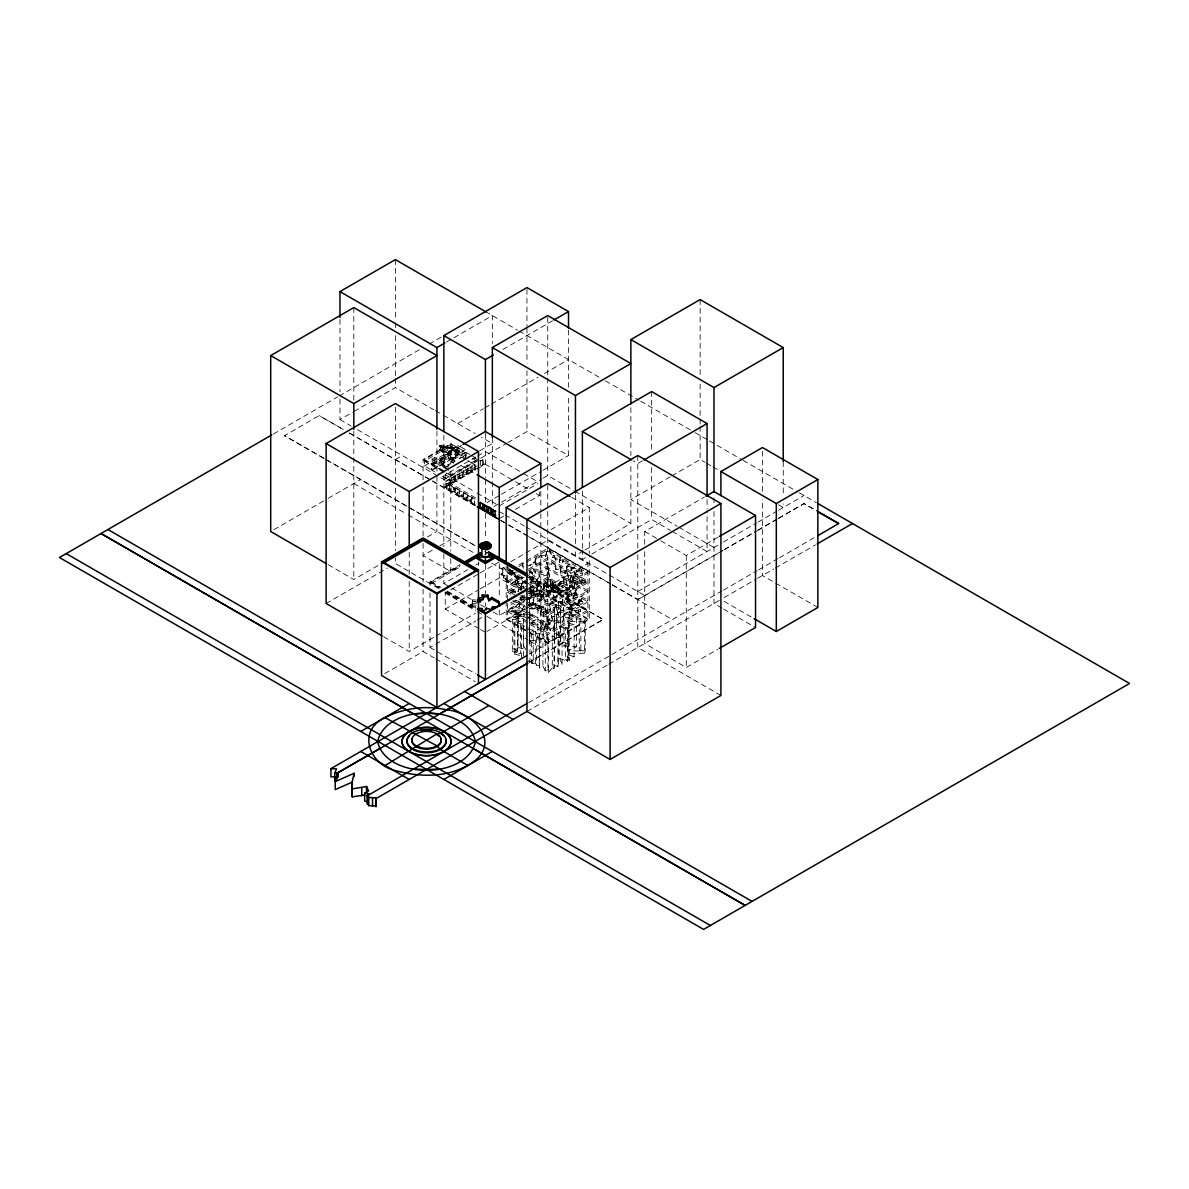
<?xml version="1.0" encoding="UTF-8"?>
<svg xmlns="http://www.w3.org/2000/svg" width="1189" height="1189" viewBox="0 0 1189 1189"><rect width="100%" height="100%" fill="white"/><g stroke="black" fill="none" stroke-linecap="round" stroke-linejoin="round"><path stroke-width="0.75" stroke-dasharray="5 3.75" d="M580.871 651.171L579.281 650.249L579.281 618.265L580.871 619.187L580.871 651.171L567.985 650.591L576.442 646.742L576.442 614.758L567.985 618.607L568.149 657.517L574.138 656.7L574.138 624.715L568.149 625.533L569.278 628.282L565.578 627.539L565.578 659.523L569.278 660.267L569.204 612.067L563.958 614.044L563.958 646.028L569.204 644.066L560.45 641.748L560.495 605.573L556.571 605.558L554.327 608.471L554.327 640.47L556.571 637.557L556.571 605.558M560.45 641.748L560.495 605.573M545.275 670.908L542.927 666.152L539.434 668.173L539.434 636.174L542.927 634.168L545.275 638.924L545.275 670.908L547.906 669.392L547.906 637.393L545.275 638.924M515.491 592.33L515.536 591.111L510.349 590.992L510.349 592.598L515.536 592.702L515.536 591.111M560.643 571.805L566.841 569.724L566.841 571.329L560.643 573.41L560.881 566.93L555.932 568.074L555.932 569.68L560.881 568.535L560.881 566.93M560.643 573.41L560.881 568.535M569.293 588.986L569.293 587.381L565.399 587.321L565.399 588.912L569.293 588.986L569.427 584.988L573.841 587.009L573.841 588.6L569.427 586.578L569.427 584.988M541.322 606.836L540.787 615.01L548.188 615.174L548.188 616.779L540.787 616.615L541.322 606.836L532.077 607.386L528.347 605.825M548.188 615.174L547.772 623.363L549.407 619.008L552.484 618.696L552.484 620.301L549.407 620.613M529.387 602.065L529.625 599.494L529.387 603.67L533.593 604.294L533.593 602.704L529.387 602.065L529.387 603.67M447.807 469.031L444.552 467.143L442.65 467.901L442.873 463.963L439.484 462.016L439.484 463.606L441.52 462.432L441 459.385L443.675 460.931L443.675 462.536L441 460.99L441 459.385M503.259 578.3L504.24 575.327L503.259 578.3L505.771 579.34L506.425 581.659L511.567 583.858L514.153 581.703L514.243 584.691L514.153 581.703M529.714 608.382L529.358 643.398L529.714 608.382L537.859 608.411L543.239 606.018L546.806 610.656L546.806 642.64L554.237 639.533L554.237 607.534L546.806 610.656M571.225 595.421L571.463 593.534L576.799 593.772L576.799 595.362L571.463 595.139L571.225 597.027L568.06 596.313L568.06 594.723L571.225 595.421L571.225 597.027M557.834 634.658L554.609 633.365L554.609 665.364L557.834 666.657L558.25 631.656L562.055 632.221L562.055 664.22L558.25 663.64L558.25 631.656M557.834 666.657L558.25 663.64M540.549 627.911L542.422 624.225L540.609 623.185L537.19 625.161L531.186 624.047L531.186 622.442L537.19 623.556L540.609 621.579L542.422 622.62L540.549 627.911L544.889 630.408L547.757 628.758L544.844 627.926L545.261 623.601L550.017 622.59L550.017 624.18L547.416 626.871L550.566 630.779L553.524 629.085L555.025 621.817L556.868 620.762L562.159 621.416L563.467 618.785L563.096 616.14L573.098 615.664L573.098 617.269L563.096 617.745L563.096 616.14M544.844 627.926L545.261 623.601M573.841 587.009L574.852 582.357L581.822 582.417L581.822 584.022L574.852 583.962L573.841 588.6M559.424 560.584L563.096 559.722L563.096 561.327L559.424 562.189L560.197 556.987L555.709 558.518L555.709 560.123L560.197 558.592L560.197 556.987M559.424 562.189L560.197 558.592M543.938 585.3L544.294 582.09L545.617 581.317L547.98 583.977L547.98 585.582L545.617 582.922L544.294 583.68L543.269 589.551L537.993 585.88L536.64 591.052L537.71 591.914L536.64 589.447L537.993 584.289L538.052 586.786L534.218 582.521L534.218 580.931L530.799 581.525L530.799 583.115L534.218 582.521M553.851 636.739L552.291 635.833L552.291 667.832L553.851 668.738L554.609 633.365M553.851 668.738L554.609 665.364M570.304 579.34L563.571 577.735L563.571 579.34L570.304 580.945L571.27 575.09L574.049 575.966L576.071 574.807L574.673 572.132L582.372 573.663L582.372 575.268L574.673 573.722L574.673 572.132M570.304 580.945L571.27 575.09M476.076 605.186L472.003 604.874L472.806 599.821L475.912 600.059M472.003 604.874L472.806 599.821M562.694 561.386L569.992 562.709L569.992 564.314L562.694 562.992L563.096 559.722M562.694 562.992L563.096 561.327M518.82 588.748L518.003 592.003L518.82 587.143L521.213 588.525L521.213 590.13L518.82 588.748L518.82 587.143M521.213 588.525L521.718 586.519L524.334 587.307L523.368 585.82L526.549 586.504M521.213 590.13L521.718 586.519M561.892 601.931L558.354 601.619L558.354 603.224L561.892 603.536L562.531 599.494L564.24 600.475L568.104 599.598L568.104 601.203L564.24 602.08L562.531 601.084L562.531 599.494M561.892 603.536L562.531 601.084M553.524 629.085L555.025 621.817M527.559 566.202L533.846 563.69L536.061 564.968L535.05 561.416L535.942 559.707L539.152 557.017L545.573 556.898L547.118 550.002L549.853 550.269L552.499 557.79L554.029 556.913L554.029 555.308L552.499 556.199M545.573 556.898L547.118 550.002M528.198 605.156L532.3 604.384L533.326 599.39L535.808 594.961L537.547 595.288L539.226 592.999L543.893 595.689L543.893 597.294L539.226 594.589L539.226 592.999M532.3 604.384L535.808 594.961M559.112 584.706L552.157 585.538L552.157 587.143L559.112 586.296L560.168 581.451L564.121 582.372L564.121 583.977L560.168 583.056L560.168 581.451M559.112 586.296L560.168 583.056M447.807 467.426L448.862 464.171L453.812 463.576L451.701 460.975L454.793 460.143L455.283 458.924L452.444 458.374L452.444 459.98L455.283 460.529L455.283 458.924M574.138 656.7L568.624 654.976L568.505 653.638L584.364 653.192L584.364 621.208L585.226 619.068L579.281 618.265M584.364 653.192L585.226 651.052L585.226 619.068M451.701 460.975L451.701 462.58L454.793 461.748L455.283 460.529M532.954 604.131L539.761 604.057L539.761 605.662L532.954 605.736L533.593 602.704M532.954 605.736L533.593 604.294M543.269 589.551L543.938 583.695M572.414 577.988L585.27 581.005L585.27 582.61L572.414 579.593L573.499 575.669L568.179 575.625L567.391 571.329L564.79 571.85L564.79 573.455L567.391 572.935L567.391 571.329M572.414 579.593L573.499 575.669M529.64 584.498L535.02 583.219L539.226 576.784L546.999 575.06L548.426 570.482L549.704 577.631L545.84 583.71L546.39 587.693L552.395 585.582L552.395 583.977L546.39 586.103L546.39 587.693M546.999 575.06L548.426 570.482M527.426 589.209L520.514 588.094L522.863 581.614L515.521 581.986L515.134 579.459L524.438 575.476M520.514 588.094L522.863 581.614M555.025 623.422L556.868 622.352L562.159 623.021L563.467 618.785M443.675 460.931L445.266 457.75L448.639 457.141L449.858 455.461L450.824 457.215L454.361 458.003L454.361 459.608L452.444 459.98M443.675 462.536L445.266 457.75M552.157 585.538L553.435 590.68L550.507 592.642L544.696 591.186L544.354 582.238L539.345 582.655L538.052 585.181L534.218 580.931M538.052 586.786L539.345 582.655M535.05 561.416L535.942 558.102L539.152 555.412L545.573 555.293M554.059 587.485L560.807 586.935L560.807 588.54L554.059 589.09L555.605 584.557L550.819 583.204L550.329 579.4L547.148 579.682L547.98 585.582M554.059 589.09L555.605 584.557M517.824 616.942L513.901 616.972L513.901 648.956L517.824 648.941L517.824 616.942L518.582 615.516L525.731 617.433M517.824 648.941L518.582 615.516M555.828 605.008L555.828 606.598L558.681 608.263L558.681 606.658L555.828 605.008L554.252 607.817L549.794 606.613L550.596 610.611L548.174 613.687L545.231 611.993L545.052 607.505L541.649 607.579L538.914 605.231L539.761 604.057M555.828 606.598L554.252 609.422L549.794 608.203M521.718 610.314L524.215 605.87L521.718 611.904L511.805 611.636L511.805 610.046L521.718 610.314L521.718 611.904M547.772 621.758L549.407 619.008M572.816 596.759L581.748 598.572L581.748 600.163L572.816 598.364L574.332 594.277L565.637 594.47L565.637 596.061L574.332 595.882L574.332 594.277M572.816 598.364L574.332 595.882M549.704 576.041L545.84 582.12L546.39 586.103M535.02 583.219L539.226 575.179L546.999 573.455M527.975 591.973L530.443 592.167L532.122 594.455L530.294 598.81M532.122 594.455L530.413 598.632L528.629 596.343M514.243 584.691L516.175 584.438L518.493 581.629L516.576 576.739L509.695 569.041L508.996 570.542L506.351 570.646L503.437 567.643L507.049 570.259L509.695 570.14L509.695 569.041M516.175 584.438L518.493 581.629M545.052 607.505L545.052 609.11L541.649 609.184L538.914 606.836L539.761 605.662M445.266 459.355L448.639 458.731L449.858 455.461M535.808 596.566L537.547 596.893L539.226 594.589M507.569 565.102L507.569 571.508L547.743 594.693L553.435 589.09M557.017 591.944L564.047 589.268L564.047 590.859L557.017 593.549L557.017 591.944L560.807 586.935M557.017 593.549L560.807 588.54M503.542 575.729L500.97 574.659L503.244 572.177L502.159 568.223L502.546 572.578M500.97 574.659L503.244 572.177M530.799 581.525L533.906 577.542L526.162 577.378M530.799 583.115L533.906 579.132L533.906 577.542M548.174 613.687L550.596 609.006L549.794 606.613M549.214 604.369L564.255 601.129L573.648 603.12L573.648 604.711L564.255 602.734L549.214 605.959L549.214 604.369L557.136 595.303L553.911 595.317L553.911 596.923L557.136 596.908L557.136 595.303M549.214 605.959L557.136 596.908M552.291 667.832L548.352 672.692L548.352 640.708L552.291 635.833M576.799 595.362L575.104 592.048L576.62 588.733L572.741 587.589L572.741 589.194L576.62 590.324L576.62 588.733M575.104 592.048L576.62 590.324M566.499 566.633L574.317 565.726L574.317 567.316L566.499 568.238L566.499 566.633L569.992 562.709M566.499 568.238L569.992 564.314M564.79 571.85L566.841 569.724M564.79 573.455L566.841 571.329M547.416 626.871L547.416 625.265L550.017 622.59M569.011 607.861L580.604 609.511L580.604 611.116L569.011 609.467L569.011 607.861L573.648 603.12M569.011 609.467L573.648 604.711M511.567 583.858L513.455 582.105M571.062 568.624L579.459 568.565L579.459 570.155L571.062 570.23L571.062 568.624L574.317 565.726M571.062 570.23L574.317 567.316M531.646 631.374L533.222 629.962L533.222 661.961L531.646 663.358L531.646 631.374L535.57 631.314L536.581 633.499L536.581 665.483L539.301 665.454L539.434 668.173M565.637 594.47L567.465 593.103L565.86 592.181L558.637 593.133L558.637 594.738L565.86 593.772L567.465 594.708L565.637 596.061M554.089 596.194L554.089 597.785L550.462 600.46L545.305 601.827L541.53 597.056L533.95 594.753L529.164 589.476L529.164 587.886L533.95 593.162L541.53 595.466L545.305 600.222L550.462 598.87L554.089 596.194L550.284 584.839L555.471 588.481L555.471 590.086L550.284 586.43L550.284 584.839M558.637 593.133L564.047 589.268M558.637 594.738L564.047 590.859M567.257 585.999L566.35 582.298L563.185 582.328L553.227 588.718L553.227 587.113L563.185 580.737L566.35 580.693L567.257 585.999L572.236 586.132L572.236 584.527L567.257 584.408M273.381 434L337.631 396.903M339.237 395.982L419.554 349.611M429.199 344.037L442.04 336.621M475.08 545.706L284.557 435.709L319.187 415.556L342.997 429.303M446.425 342.09L492.335 315.575L492.335 343.398M339.965 399.147L339.965 419.554L352.628 412.241M354.203 411.32L395.372 387.569L433.732 409.715M502.992 349.417L552.543 320.807M273.901 529.67L326.648 499.217M328.238 498.295L360.743 479.539M395.372 459.534L402.298 455.536M457.706 423.552L483.403 408.719M485.008 407.782L489.823 405.003M491.429 404.082L538.008 377.195M544.428 373.48L568.52 359.568M447.659 452.548L449.739 453.737L443.512 452.548L439.633 450.304C436.512 441.788 447.376 445.816 450.78 448.342M440.257 446.663L440.257 450.661L440.257 446.663L442.263 447.421L442.263 451.419M439.633 445.503L442.546 447.183L449.814 447.777L442.546 451.983L442.471 446.737M423.076 479.836L423.076 459.534L450.78 443.542L469.789 454.51M439.633 450.304L446.901 446.098M424.458 465.939L450.78 450.735L457.706 454.748L431.384 469.937L424.458 465.939L424.458 459.534L446.113 447.049L448.179 448.238L441.922 451.627L441.922 447.629M447.317 446.351L450.78 444.344L468.273 454.436M442.471 450.735L450.78 445.949L457.706 449.947L457.706 455.536L466.014 459.534L466.014 454.748L459.088 458.746L466.37 454.941L458.404 450.349L432.083 465.538L432.083 470.339L436.749 473.029M449.397 447.54L452.86 445.548M432.083 459.132L434.847 457.542L448.699 465.538L445.934 467.143L432.083 459.132L432.083 463.933L458.404 448.743L458.404 445.548L465.33 449.546L465.33 452.741L455.625 458.345L448.699 454.347L448.699 447.54L440.391 445.949L440.391 450.349L450.78 453.143L441.431 451.344L424.458 461.139L431.384 465.137L457.706 449.947M443.512 452.548L452.86 447.138L452.86 449.546L457.022 451.939M458.404 445.548L448.699 451.136L455.625 455.134L465.33 449.546M452.162 449.947L456.323 452.34L456.323 449.947L452.162 447.54L452.162 449.947L452.86 449.546M461.436 445.385L443.854 455.536L454.941 461.941M457.706 448.342L431.384 463.532L431.384 469.937M439.484 462.016L441.52 460.827M456.041 452.504L456.041 456.502L455.357 452.102L457.706 451.538L457.022 451.136M459.444 454.139L458.746 454.54L459.444 450.943L459.444 454.139L463.591 456.546M432.083 470.339L456.041 456.502M479.672 450.854L492.335 443.542L481.322 437.18M475.719 505.132L445.236 487.535L445.236 474.738L475.763 457.111M477.384 456.175L485.409 451.538L521.956 472.642M475.555 460.44L450.78 474.738L447.138 472.642M443.854 479.539L479.018 459.236M480.624 458.315L506.187 443.542M507.792 442.62L526.965 431.548L568.52 455.536L568.52 394.629M477.101 461.139L450.78 476.328L446.113 473.638M446.618 489.125L446.618 480.326L450.081 479.137L450.081 483.938L449.397 478.736M450.78 477.933L454.243 476.73L454.243 481.53L453.559 476.328M454.941 480.326L454.941 475.541L457.706 473.935L458.404 479.137L457.706 473.935M462.551 471.929L459.786 473.534L459.786 478.335L459.088 473.133L462.551 471.929L462.551 476.73L461.867 471.543M466.712 469.536L463.948 471.141L463.948 475.942L463.249 470.74L466.712 469.536L466.712 474.337L466.014 469.135M470.874 467.143L468.094 468.734L468.094 473.534L467.411 468.332L470.874 467.143L470.874 471.929L470.175 466.742M471.557 465.939L474.337 464.334L475.02 469.536L475.02 464.736L471.557 465.939L472.256 471.141L472.256 466.341M483.329 459.935L479.866 461.139L483.329 459.935L483.329 464.736L479.866 465.939L480.564 466.341L480.564 461.54M450.081 479.137L445.236 481.931L475.02 499.127L474.337 504.329L474.337 499.529L471.557 497.923L471.557 502.724L472.256 497.522L471.557 497.923M454.243 476.73L451.478 478.335L451.478 483.135L450.78 482.734M454.941 475.541L458.404 474.337M447.317 483.135L446.618 483.537L449.397 485.127L449.397 489.927L450.081 484.726M477.101 465.939L450.78 481.129L438.31 473.935M475.719 468.332L446.618 485.127L447.317 485.528M443.854 487.535L485.409 463.532M445.236 487.535L475.763 469.908M477.384 468.971L485.409 464.334L514.02 480.846M446.618 488.337L446.618 480.326M453.559 487.535L454.243 487.133L454.243 491.934L453.559 492.335L453.559 487.535L450.78 485.929L451.478 485.528L450.78 490.73M454.941 488.337L455.625 487.936L454.941 493.123L454.941 488.337L458.404 489.526L457.706 494.728L457.706 489.927M459.088 490.73L459.786 490.329L459.088 495.531L459.088 490.73L462.551 491.934L461.867 497.136L461.867 492.335M463.249 493.123L463.948 492.736L463.249 497.923L463.249 493.123L466.712 494.327L466.014 499.529L466.014 494.728M467.411 495.531L468.094 495.129L467.411 500.331L467.411 495.531L470.874 496.734L470.175 501.921L470.175 497.136M328.238 564.745L353.817 579.504L379.395 564.745M427.341 537.056L436.928 531.513L436.928 474.099M487.014 502.605L499.796 495.219M501.401 494.297L541.352 471.23M542.957 470.309L568.52 455.536M326.113 603.492L387.495 568.06M493.925 506.618L541.411 479.197M543.001 478.275L547.743 475.541L573.321 490.299M499.261 505.919L537.829 483.655M432.306 550.18L423.076 555.516L450.78 571.508L460.009 566.172M440.004 545.736L450.78 539.524M499.261 518.716L504.091 515.937M515.327 509.442L539.434 495.531L539.434 491.874M430.002 585.553L430.002 581.897L460.084 564.537M439.336 588.094L431.384 583.502L431.384 581.897L459.994 565.384M642.506 460.812L637.794 463.532L633.038 460.797M431.384 583.502L461.585 566.068M484.726 554.312L487.49 552.707M443.854 553.97L443.854 583.502L467.827 569.665M475.823 565.043L479.018 563.2M550.938 529.67L589.298 507.525L589.298 553.42M478.989 628.58L445.236 609.095L445.236 593.103L478.602 573.841M480.193 572.92L499.261 561.907M510.794 561.654L547.743 540.311L587.916 563.512L587.916 600.296L547.743 623.497L510.794 602.154M509.026 570.126L510.898 570.69L509.026 570.126L511.151 574.228L514.302 572.816L516.769 575.952L522.105 578.181L516.071 576.353L513.603 573.217M670.21 476.804L630.869 499.529L677.21 526.296M671.785 475.897L700.128 459.534L704.914 462.313M507.569 571.508L510.794 569.65M518.82 565.013L547.743 548.307L587.916 571.508L547.743 594.693M445.236 609.095L478.602 589.833M480.193 588.912L499.261 577.899L520.425 590.13M522.045 589.447L507.569 581.109L507.569 573.113L512.4 570.319M518.82 566.618L547.743 549.913L587.916 573.113L487 631.374M511.151 574.228L514.302 572.816M536.061 564.968L536.061 563.363L533.846 562.085L530.071 564.27L530.071 565.86M505.771 579.34L506.469 578.939L507.108 581.258L512.266 583.457M507.569 581.109L518.82 574.614M528.466 569.041L547.743 557.909L587.916 581.109L547.743 604.294L528.466 593.162M508.996 569.442L515.877 577.141L516.576 576.739M520.425 575.283L507.569 582.699L507.569 590.695L517.215 596.269M528.466 570.646L547.743 559.514L587.916 582.699L547.743 605.9L528.466 594.768M507.569 590.695L547.743 567.51L587.916 590.695L547.743 613.896L518.82 597.19M507.569 600.296L507.569 592.3L547.743 569.115L587.916 592.3L547.743 615.501L518.82 598.795M510.349 590.992L513.098 589.417L518.003 590.413M510.349 592.598L513.098 591.007L516.368 591.676M383.646 636.724L409.224 651.483L434.416 636.947M435.991 636.041L475.332 613.316M583.368 550.938L575.446 555.516L575.446 551.83M584.958 550.031L630.869 523.517L630.869 462.759M528.317 588.332L547.743 577.111L587.916 600.296M529.744 588.302L540.817 581.897L529.744 575.506M528.317 589.922L547.743 578.701L587.916 601.902L587.916 619.499L547.743 642.684L507.569 619.499L507.569 611.503L547.743 588.302L587.916 611.503L547.743 634.688L507.569 611.503M384.716 673.628L423.076 651.483L434.163 657.889M430.002 592.835L430.002 647.485L475.912 620.985M477.502 620.063L482.244 617.329M585.523 557.7L582.372 559.514L582.372 550.239M591.825 554.059L651.646 519.519L670.641 530.487M528.317 591.528L539.434 585.107L539.434 601.099M507.569 603.492L507.569 609.898L587.916 563.512M493.108 611.934L499.261 615.501L524.839 600.727M526.43 599.806L540.817 591.498M644.72 544.369L644.72 531.513L704.527 496.987M582.372 573.663L581.644 570.2L576.502 570.274L576.502 571.864L579.459 570.155M543.893 597.294L543.343 593.043L544.993 592.107L548.382 594.5L548.382 596.105L544.993 593.697L544.993 592.107M540.549 595.659L542.214 594.708L542.897 599.093L542.897 595.095L540.549 595.659L541.233 600.059L541.233 596.061M543.343 594.649L544.993 593.697M571.27 576.695L574.049 577.572L576.071 576.412L576.071 574.807M506.187 601.144L506.187 619.499L528.05 606.866M529.61 605.974L547.743 595.496M518.894 614.981L521.198 613.658L521.198 615.248L518.894 616.586L518.894 614.981L524.156 614.609M569.843 585.909L574.406 586.638L574.406 588.228L569.843 587.515L569.843 585.909L572.236 584.527M569.843 587.515L572.236 586.132M572.741 587.589L574.406 586.638M572.741 589.194L574.406 588.228M528.748 616.407L532.91 614.014L532.91 615.605L527.366 618.815M521.451 657.666L521.451 625.682L523.621 624.418L523.621 656.417M531.186 622.442L536.15 619.573L536.15 621.178L531.186 624.047M578.344 600.534L582.521 601.471L582.521 603.061L578.344 602.139L578.344 600.534L581.748 598.572M578.344 602.139L581.748 600.163M587.916 601.902L547.743 625.087L510.794 603.759M540.549 626.306L544.889 628.818L547.757 627.153L544.844 626.335M580.604 611.116L578.315 612.439L569.635 612.409L569.635 610.819L578.315 610.834L580.604 609.511M550.566 630.779L550.566 629.189L553.524 627.48M660.698 540.742L686.276 555.516L717.755 537.339M529.744 653.891L589.298 619.499L589.298 555.248M637.794 591.498L721.842 542.972M723.417 542.065L756.472 522.982M758.047 522.075L776.937 511.166M778.513 510.259L804.017 495.531M527.44 661.574L529.997 660.088L529.997 628.104L526.073 628.134M529.328 662.11L603.165 619.499L529.328 662.273M722.778 550.433L637.794 599.494L612.097 584.676M724.369 549.511L756.234 531.126M757.824 530.205L776.937 519.162M778.527 518.241L804.017 503.527L816.605 510.794M637.794 599.657L722.496 550.745M724.101 549.823L756.07 531.379M757.661 530.443L776.848 519.37M778.438 518.449L804.017 503.69L816.605 510.958M528.57 702.699L721.976 590.888M723.566 590.13L757.125 570.586M758.731 569.828L777.918 558.592M779.508 557.819L816.278 536.447M526.965 711.468L607.267 665.097M608.872 664.175L720.906 599.494M724.101 597.651L756.07 579.192M757.661 578.27L773.712 569.011M775.317 568.074L815.52 544.874M644.72 551.711L644.72 643.487L686.276 667.475L717.755 649.298M501.476 568.624L504.136 567.242M529.714 640.366L537.859 640.395L543.239 638.003L543.239 606.018M522.863 583.219L515.521 583.576L515.134 581.049L522.892 577.735M521.421 578.582L523.888 577.453M446.722 466.801L444.552 465.553L442.65 466.296L442.65 467.901M526.489 596.923L523.071 598.037L523.071 599.642L525.493 599.836M513.113 600.133L513.113 601.723L524.483 598.959L524.483 597.354L520.767 597.666L520.767 599.256M517.839 571.79L510.23 573.261L510.23 571.656L513.232 570.735M510.23 573.261L513.232 572.34M529.477 591.572L532.494 590.784L534.158 592.196L534.158 593.801L532.494 592.375L532.494 590.784M527.975 593.564L532.494 592.375M529.64 582.892L535.02 581.614M525.493 598.23L530.294 597.22M545.261 625.191L550.017 624.18M515.313 612.513L518.419 611.889L518.419 613.479L515.313 614.104L515.313 612.513L521.198 613.658M452.444 458.374L454.361 458.003M510.23 571.656L513.276 571.077M529.566 603.299L532.3 602.778M534.158 593.801L533.519 589.224L537.71 590.309M533.519 590.829L537.71 591.914M558.354 616.065L558.354 614.46L551.414 615.159L551.414 616.764L558.354 616.065L557.359 611.176L563.705 610.745L563.393 607.416L572.325 607.802L572.325 609.407L563.393 609.021L563.393 607.416M557.359 612.781L563.705 612.35L563.705 610.745M582.521 601.471L575.208 602.451L575.208 604.057L578.017 605.662L578.017 604.071L569.724 604.309L572.325 609.407M575.208 604.057L582.521 603.061M514.926 584.289L516.873 584.037M514.852 622.144L520.663 621.475L520.663 653.474L514.852 654.143L514.852 622.144L523.621 624.418M547.148 581.287L550.329 581.005L550.329 579.4M512.325 619.543L517.601 619.097L517.601 651.096L512.325 651.542L512.325 619.543L520.663 621.475M539.345 584.26L544.354 583.844L544.294 582.09M525.895 614.49L532.91 614.014M518.894 616.586L527.648 615.976M529.402 615.857L532.91 615.605M524.661 595.838L521.614 596.046L524.483 598.959M529.581 607.936L532.077 608.976L541.322 608.441M550.329 581.005L550.819 584.795L555.605 586.162M569.724 605.914L578.017 605.662M568.624 654.976L568.505 621.639L584.364 621.208M536.581 633.499L539.301 633.455L539.434 636.174M531.646 663.358L535.57 663.299L536.581 665.483M576.502 571.864L581.644 571.805L582.372 575.268M566.93 596.967L568.119 596.952L568.119 598.557L566.93 598.557L566.93 596.967L569.159 598.245L569.159 599.851L565.741 599.226L565.741 597.636L569.159 598.245M556.571 637.557L560.495 637.572M567.391 572.935L568.179 577.23L573.499 577.274M529.268 579.043L533.906 579.132M520.069 595.986L524.676 596.12M520.069 597.577L524.676 597.725M581.822 584.022L572.994 582.105L572.994 580.514L585.27 581.005M572.994 582.105L585.27 582.61M567.985 618.607L580.871 619.187M563.958 614.044L576.442 614.758M563.958 646.028L576.442 646.742M527.44 629.576L533.222 629.962M528.882 661.664L533.222 661.961M533.207 569.011L540.341 569.561L540.341 571.166L533.207 570.616L533.207 569.011L535.555 571.448L535.555 573.039L529.833 572.563L529.833 570.973L535.555 571.448M472.806 601.426L475.912 601.664M472.003 603.269L476.076 603.581M548.292 569.263L548.292 567.658L540.088 563.378L540.088 564.983L548.292 569.263L546.539 562.174L551.8 562.62L555.753 565.384L555.932 568.074M546.539 563.764L551.8 564.21L555.753 566.99L555.932 569.68M547.118 551.607L549.853 551.874L552.499 557.79M560.45 590.012L567.599 590.829L567.599 592.419L560.45 591.617L552.038 583.591L552.038 582.001L558.548 587.723L560.45 591.617M579.281 650.249L585.226 651.052M514.569 600.4L518.909 601.233L519.623 604.562L524.854 605.32M518.909 601.233L519.623 606.167L528.347 607.416M520.514 586.489L523.963 587.054M529.313 572.043L532.702 572.622L532.702 574.228L529.313 573.648M525.731 649.432L523.457 645.582L523.457 613.583L525.806 614.014M513.113 601.723L518.909 602.838M442.471 447.138L450.259 448.639L448.179 447.45M515.313 614.104L521.198 615.248M553.866 590.888L553.866 592.494L549.734 591.632L549.734 590.026L553.866 590.888L553.911 596.923M572.994 580.514L581.822 582.417M522.298 563.437L523.621 569.427L522.298 563.437L527.559 564.597M454.361 459.608L450.824 458.82L449.858 457.066M512.325 651.542L520.663 653.474M521.451 625.682L524.512 626.454M514.852 654.143L520.113 655.511M560.45 609.749L569.204 612.067M518.582 647.515L523.948 648.956M527.366 617.21L536.15 619.573M529.12 619.276L536.15 621.178M511.805 610.046L518.419 611.889M511.805 611.636L518.419 613.479M574.138 624.715L568.624 622.991L568.505 621.639M559.692 626.276L567.584 629.471L567.584 661.47L559.692 658.275L559.692 626.276L562.055 632.221M503.958 577.899L506.469 578.939M501.669 574.257L504.24 575.327M485.409 311.592L517.378 330.037M518.984 330.958L598.959 377.151M605.379 380.837L639.013 400.262M640.618 401.198L693.484 431.711M695.089 432.633L707.901 440.034M709.506 440.956L741.535 459.459M743.14 460.381L797.611 491.83M799.216 492.751L816.531 502.754M706.519 463.234L711.319 465.999M712.91 466.92L719.3 470.621M778.438 504.76L783.239 507.525L783.239 503.854M678.815 527.217L713.98 547.52M817.869 607.49L762.461 575.506L762.461 499.469M672.216 531.409L707.054 551.518L707.054 510.72M435.337 410.636L441.728 414.322M443.319 415.243L475.02 433.554M574.926 491.22L630.869 523.517M644.72 531.513L659.107 539.821M571.731 497.374L589.298 507.525M523.546 473.564L537.844 481.813M471.394 455.446L476.195 458.211M724.071 601.322L752.563 617.775M474.158 457.839L477.101 459.534M515.595 481.768L529.908 490.031M536.254 493.688L539.434 495.531M472.494 458.478L475.57 460.247M458.746 451.344L465.672 455.342L465.672 458.538L458.404 454.347M467.901 460.619L475.57 465.048M457.706 455.536L457.022 449.546M721.976 608.114L713.98 603.492L713.98 510.75M723.566 609.036L755.535 627.495M440.391 446.351L442.471 447.54M461.273 465.598L475.511 473.817M448.699 470.339L434.847 462.343L434.847 457.542M424.458 459.534L444.389 471.052M423.076 459.534L444.627 471.974M446.157 472.865L450.78 475.541M432.083 465.538L444.552 472.732M445.236 474.738L475.437 492.172M477.012 493.078L496.081 504.091M339.965 419.554L351.156 426.019M357.547 429.705L475.823 497.998M500.331 512.147L503.527 513.99M505.132 514.911L524.304 525.984M525.91 526.905L607.713 574.138M609.288 575.045L644.72 595.496M445.236 486.732L475.02 503.928M349.343 432.959L430.686 479.925M432.291 480.861L475.645 505.89M501.327 520.708L610.492 583.74M343.205 429.586L319.187 415.556M349.596 433.272L431.25 480.415M432.855 481.337L476.09 506.306M500.093 520.173L506.499 523.859M508.104 524.78L527.322 535.882M528.912 536.804L610.566 583.948M612.172 584.869L672.424 619.647M529.833 570.973L532.702 572.622M529.833 572.563L532.702 574.228M528.317 575.476L587.916 609.898L547.743 633.083L507.569 609.898M324.24 458.464L284.557 435.709M325.816 459.37L407.292 506.41M408.897 507.346L476.328 546.271M529.313 576.858L603.165 619.499L529.506 577.141M484.681 551.25L487.876 553.093M528.317 577.081L539.434 583.502L539.434 581.897M529.789 579.533L543.269 587.946M353.817 483.537L406.564 513.99M408.154 514.911L473.861 552.84M491.741 563.17L528.154 584.185M529.744 585.107L589.298 619.499M720.906 695.476L637.794 647.485L637.794 550.7M507.569 573.113L587.916 619.499M573.098 615.664L569.085 611.131L569.085 612.736L573.098 617.269M548.174 612.082L545.231 610.388L545.231 611.993M507.569 592.3L510.794 594.158M513.901 616.972L517.601 619.097M443.854 583.502L450.245 587.203M451.85 588.124L479.018 603.804M480.624 604.725L485.409 607.49M506.187 619.499L547.743 643.487L547.743 483.537M431.384 581.897L440.926 587.411M447.272 591.082L475.882 607.594M430.002 581.897L439.499 587.381M447.421 591.959L475.912 608.411M445.682 591.765L475.882 609.184M438.533 588.421L395.372 563.512L395.372 557.998M444.924 592.122L475.288 609.645M487 616.407L528.154 640.172M529.744 641.094L540.817 647.485L540.817 530.309M445.236 593.103L475.763 610.73M477.384 611.651L482.199 614.445M480.594 629.501L485.409 632.295M513.901 648.956L517.601 651.096M430.002 647.485L475.912 673.985M435.739 658.795L475.318 681.654M565.741 597.636L568.104 599.598M565.741 599.226L568.104 601.203M546.39 589.566L549.838 592.553L549.838 594.158L546.39 591.156L546.39 589.566L548.382 594.5M565.578 627.539L567.584 629.471M565.578 659.523L567.584 661.47M533.207 570.616L535.555 573.039M547.416 625.265L550.566 629.189M543.239 638.003L546.806 642.64M569.724 604.309L572.325 607.802M532.122 596.061L530.443 592.167M565.399 587.321L567.599 590.829M565.399 588.912L567.599 592.419M523.457 613.583L524.973 616.155M507.971 567.272L510.2 571.092M552.038 582.001L555.471 588.481M552.038 583.591L555.471 590.086M554.029 555.308L555.709 558.518M554.029 556.913L555.709 560.123M574.673 573.722L576.071 576.412M509.709 569.739L511.85 573.841M575.104 590.457L576.799 593.772M568.149 657.517L569.278 660.267M546.39 591.156L548.382 596.105M559.692 658.275L562.055 664.22M515.877 577.141L517.795 582.03M552.157 587.143L553.435 590.68M441 460.99L441.52 462.432M550.284 586.43L554.089 597.785M546.539 562.174L548.292 567.658M557.359 611.176L558.354 614.46M551.414 615.159L552.484 618.696M551.414 616.764L552.484 620.301M535.05 559.826L536.061 563.363M552.395 583.977L553.227 587.113M552.395 585.582L553.227 588.718M548.426 572.087L549.704 577.631M533.519 589.224L534.158 592.196M543.343 593.043L543.893 595.689M547.148 579.682L547.98 583.977M563.096 617.745L563.467 620.376M547.906 637.393L548.352 640.708M547.906 669.392L548.352 672.692M563.571 577.735L564.121 582.372M563.571 579.34L564.121 583.977M554.237 607.534L554.327 608.471M554.237 639.533L554.327 640.47M563.393 609.021L563.705 612.35M558.354 601.619L558.681 608.263M549.734 590.026L549.838 594.158M540.088 563.378L540.341 571.166M568.06 594.723L568.119 598.557M783.239 461.57L783.239 496.497M762.461 451.255L762.461 492.053M713.98 497.879L713.98 504.374M707.054 499.588L707.054 508.862M700.128 299.583L700.128 376.809M700.128 384.166L700.128 417.25M700.128 419.093L700.128 424.607M700.128 426.45L700.128 459.534M686.276 555.516L686.276 667.475M651.646 391.553L651.646 452.756M651.646 467.589L651.646 519.519M637.794 455.536L637.794 548.842M630.869 407.604L630.869 455.491M582.372 490.894L582.372 548.382M581.644 570.2L581.644 571.805M579.385 579.073L579.385 580.663M578.315 610.834L578.315 612.439M575.446 494.847L575.446 544.488M574.852 582.357L574.852 583.962M574.049 575.966L574.049 577.572M571.463 593.534L571.463 595.139M571.077 612.29L571.077 613.896M568.52 330.037L568.52 387.257M568.179 575.625L568.179 577.23M567.465 593.103L567.465 594.708M566.35 580.693L566.35 582.298M565.86 592.181L565.86 593.772M564.24 600.475L564.255 602.734M563.185 580.737L563.185 582.328M562.159 621.416L562.159 623.021M559.291 611.369L559.291 612.959M558.548 587.723L558.548 589.313M558.354 621.624L558.354 623.214M556.868 620.762L556.868 622.352M555.753 565.384L555.753 566.99M553.078 583.1L553.078 584.706M552.454 601.188L552.454 602.793M551.8 562.62L551.8 564.21M550.819 583.204L550.819 584.795M550.596 609.006L550.596 610.611M550.507 592.642L550.507 591.052L544.696 589.581L544.696 591.186M550.462 598.87L550.462 600.46M549.853 550.269L549.853 551.874M547.743 317.418L547.743 376.259M547.743 378.087L547.743 475.541M545.617 581.317L545.84 583.71M545.305 600.222L545.305 601.827M544.889 628.818L544.889 630.408M544.22 585.909L544.22 587.5M542.927 634.168L542.912 667.609M542.422 622.62L542.422 624.225M541.649 607.579L541.649 609.184M541.545 555.62L541.545 557.225M541.53 586.326L541.53 587.916M541.53 595.466L541.53 597.056M541.099 610.254L541.099 611.845M540.817 491.354L540.817 511.76M540.817 513.603L540.817 528.451M540.609 621.579L540.609 623.185M539.226 575.179L539.226 576.784M539.301 633.455L539.301 665.454M539.152 555.412L539.152 557.017M538.914 605.231L538.914 606.836M537.859 608.411L537.859 640.395M537.547 595.288L537.547 596.893M537.19 623.556L537.19 625.161M536.64 589.447L536.64 591.052M535.942 558.102L535.942 559.707M535.882 590.591L535.882 592.181M535.867 604.101L535.867 605.691M535.57 631.314L535.57 663.299M533.846 562.085L533.846 563.69M533.95 593.162L533.95 594.753M533.326 599.39L533.326 600.995M532.077 607.386L532.077 608.976M529.164 573.261L529.164 574.867M526.965 289.432L526.965 326.351M526.965 328.194L526.965 363.254M526.965 370.641L526.965 431.548M523.368 585.82L523.368 587.411M519.623 604.562L519.623 606.167M515.521 581.986L515.521 583.576M515.134 579.459L515.134 581.049M513.098 589.417L513.098 591.007M506.187 566.261L506.187 599.301M499.261 563.69L499.261 597.041M499.261 609.957L499.261 615.501M492.335 437.656L492.335 479.955M492.335 481.783L492.335 507.525M485.409 433.331L485.409 477.696M485.409 479.539L485.409 502.293M485.409 513.366L485.409 539.212M485.409 549.913L485.409 557.106M485.409 564.493L485.409 593.638M485.409 602.749L485.409 606.39M482.645 459.534L482.645 465.137M478.483 561.862L478.483 565.533M475.407 606.435L475.407 608.04M458.404 450.349L458.404 455.134M455.625 455.134L455.625 458.345M455.625 475.942L455.625 480.728M454.793 460.143L454.793 461.748M451.478 446.351L451.478 451.136M450.78 443.542L450.78 463.844M450.78 471.23L450.78 551.206M450.78 558.592L450.78 571.508M448.862 464.171L448.862 465.761M448.639 457.141L448.639 458.731M444.552 465.553L444.552 467.143M443.854 435.233L443.854 468.466M443.854 475.095L443.854 546.598M442.873 463.963L442.873 465.568M436.928 431.027L436.928 472.256M423.076 487.222L423.076 537.056M423.076 543.418L423.076 581.882M423.076 589.209L423.076 651.483M409.224 552.201L409.224 574.257M409.224 581.614L409.224 651.483M395.372 259.603L395.372 320.792M395.372 322.65L395.372 328.223M395.372 335.64L395.372 376.437M395.372 378.295L395.372 387.569M395.372 407.233L395.372 480.772M395.372 488.129L395.372 550.641M353.817 307.579L353.817 400.188M353.817 431.339L353.817 455.759M353.817 457.602L353.817 579.504M339.965 319.41L339.965 391.731M442.888 446.99L439.975 445.31L439.975 450.096L442.888 451.775L442.888 446.99"/><path stroke-width="1.5" d="M364.949 794.936L352.256 796.883L352.033 782.644L354.054 773.296L335.239 781.619L335.239 789.615L352.494 781.99M377.567 741.624C386.128 703.368 466.891 703.368 475.511 741.624M479.539 545.751C493.777 532.241 493.777 559.261 479.539 545.751L491.087 544.874M482.466 548.694L485.275 545.677L490.507 544.057M377.567 741.46C385.92 779.925 467.158 779.925 475.511 741.46M335.239 781.619L338.241 773.994L336.74 773.459L527.723 663.194M495.828 606.97L492.528 606.702L491.339 609.541L486.42 608.218L483.596 611.726L481.976 608.5L478.617 608.292M335.997 778.423L334.763 781.158L334.763 772.999L336.621 768.897L330.943 768.659L330.943 776.818L335.209 776.997M483.893 549.036L485.365 545.87L488.352 548.694M486.94 542.481L485.469 545.647L483.893 542.481M488.352 542.823L485.513 545.662L485.409 542.362M384.983 717.621C356.046 731.057 369.571 765.939 397.156 771.007C423.953 778.319 455.461 777.234 477.443 758.582C499.068 736.927 468.897 711.423 446.648 709.848C425.9 705.166 403.814 707.931 384.983 717.621L436.928 745.86L440.391 749.456L468.094 765.612M339.965 317.552L339.965 291.587L395.372 259.603L485.974 311.904M270.706 355.57L353.817 307.579L436.928 355.57L353.817 403.561L270.706 355.57L270.706 531.513L326.648 563.824M271.776 434.921L59.45 557.507L703.591 929.397L1129.55 683.482L818.091 503.66M443.854 431.548L443.854 335.58L526.965 287.589L568.52 311.577L568.52 328.194M339.965 291.587L436.928 347.574L444.849 342.997M382.055 635.803L326.113 603.492L326.113 443.542L395.372 403.561L478.483 451.538L478.483 554.505M492.335 347.574L547.743 315.575L630.869 363.566L575.446 395.551L492.335 347.574L492.335 437.656M443.854 335.58L485.409 359.568L493.405 354.961M554.148 319.886L568.52 311.577M630.869 404.022L630.869 339.578L700.128 299.583L783.239 347.574L783.239 461.57M463.041 444.463L485.409 431.548L540.817 463.532L540.817 487.653M326.113 443.542L409.224 491.533L478.483 451.538M582.372 487.178L582.372 431.548L651.646 391.553L707.054 423.552L707.054 495.872M477.101 474.738L499.261 487.535L540.817 463.532M479.866 502.724L480.564 502.323L479.866 507.525L479.866 502.724L483.329 503.928M382.903 563.512L382.903 561.907L436.928 593.103L436.928 707.47L381.52 675.471L381.52 561.907L423.076 537.918L478.483 569.903L478.483 683.482M382.903 561.907L423.076 538.721L477.101 569.903L477.101 571.508L423.076 540.311L384.508 562.575M488.872 507.123L488.189 512.325L488.872 507.123L491.652 508.729L491.652 513.529L484.027 509.918L484.027 505.132L487.49 506.321M488.189 507.525L491.652 508.729M495.798 515.922L492.335 514.718L492.335 509.918L495.798 511.121M491.652 513.529L490.953 513.93L490.953 509.13M506.187 562.59L506.187 507.525L547.743 483.537L570.126 496.452M630.869 339.578L713.98 387.555L783.239 347.574M481.263 548.159L485.275 545.84L479.732 546.628M485.558 545.677L489.571 543.358M464.825 561.803L480.668 552.662M464.75 562.635L480.638 553.465M644.081 459.905L707.054 423.552M464.75 564.24L481.263 554.713M493.717 557.106L485.409 561.907L477.101 557.106L477.101 558.711L485.409 563.512L493.717 558.711L493.717 557.106L477.101 557.106M436.928 593.103L477.101 569.903M478.483 569.903L436.928 593.906L381.52 561.907M477.458 601.783L480.579 602.02L480.579 600.43L478.275 597.77L483.67 597.621L482.214 594.901L487.802 595.243L488.828 600.787L491.83 599.048L498.622 602.972L499.543 605.81M478.275 599.36L482.838 599.717L483.67 597.621M488.828 599.197L491.83 597.458L498.622 601.366L499.989 605.632M720.906 495.65L720.906 471.543L762.461 447.54L817.869 479.539L817.869 607.49L776.313 631.493L754.153 618.696M526.727 589.239L485.409 613.093L477.473 608.5M477.502 609.318L485.409 613.896L526.578 590.13M706.103 496.081L713.98 491.533L755.535 515.521L755.535 627.495L719.33 648.391M506.187 507.525L610.091 567.51L720.906 503.527L720.906 695.476L610.091 759.459L526.965 711.468L375.977 798.636L375.977 806.796L375.62 797.849L368.59 797.433L368.412 795.872L367.089 795.768L367.089 803.927L368.412 804.032L368.59 805.592L375.62 806.008M360.743 731.458L409.224 703.472M719.33 536.432L755.535 515.521M720.906 471.543L776.313 503.527L817.869 479.539M330.943 768.659L526.578 655.719M334.763 772.999L336.74 773.311L379.232 748.936M473.846 748.936L745.146 905.409L101.006 533.519L413.861 714.143L426.539 713.177L439.217 714.143L527.723 663.046M436.928 733.866L384.983 765.612M440.391 732.662L436.928 734.653A14.699 8.486 0 0 1 439.261 736.422M488.872 705.627L440.391 733.464A19.589 11.31 0 0 1 443.512 735.798M367.55 801.654L364.666 801.178L364.666 793.182L368.56 790.938L366.554 786.494L352.256 788.887L352.256 796.883M526.965 703.472L367.089 795.931L368.976 793.895L364.666 793.182M817.869 535.674L838.646 523.517L818.181 511.701M817.125 543.938L852.498 523.517M443.854 779.449L492.335 751.448M480.326 547.445L485.246 545.81M491.295 545.914A5.871 3.389 0 0 0 482.466 542.972A5.871 3.389 0 0 0 482.466 548.857A5.871 3.389 0 0 0 491.295 545.914L485.602 545.751L489.571 548.159M488.828 600.787L487.802 596.848L482.214 596.506L482.214 594.901M477.458 600.177L480.579 600.43M479.732 544.874L485.216 545.721L482.466 542.823M491.087 546.628L485.602 545.781L490.507 547.445M480.326 544.057L485.246 545.692L481.263 543.358M818.181 511.864L838.646 523.517M720.906 503.527L637.794 455.536L526.965 519.519L526.965 711.468M582.372 431.548L631.463 459.875M484.027 505.132L486.791 506.722L486.791 511.523M492.335 509.918L495.114 511.523L495.114 516.323M479.182 506.321L483.329 508.729L482.645 509.13L482.645 504.329M478.483 506.722L496.497 517.928M477.19 506.782L499.261 519.519M488.575 551.741L526.578 573.678M488.59 552.543L526.727 574.569M488.59 554.148L526.727 576.16M477.502 674.906L485.409 679.469L485.409 613.896M464.631 691.478L513.113 719.464M443.854 703.472L492.335 731.458M107.931 529.521L752.072 901.411M710.517 925.562L66.376 553.673M360.743 751.448L409.224 779.449M375.62 797.849L375.977 798.636M486.94 549.036L485.469 545.87L485.409 549.155M352.033 782.644L352.256 788.887M776.313 503.527L776.313 631.493M713.98 387.555L713.98 492.365M610.091 567.51L610.091 759.459M575.446 395.551L575.446 493.004M499.261 487.535L499.261 560.123M498.622 601.366L498.622 602.972M493.034 509.531L493.034 514.317M492.528 606.702L492.528 608.307M491.83 597.458L491.83 599.048M487.802 595.243L487.802 596.848M486.42 608.218L486.42 609.823M485.409 359.568L485.409 431.548M485.409 557.106L485.409 563.512M484.726 504.731L484.726 509.531M482.838 598.112L482.838 599.717M481.976 608.5L481.976 610.106M481.946 547.921L481.946 555.917M439.217 768.926L426.539 769.729L413.861 768.926M436.928 347.574L436.928 429.17M423.076 538.721L423.076 540.311M409.224 491.533L409.224 546.687M372.543 798.072L372.543 806.231M368.59 797.433L368.59 805.592M368.412 795.872L368.412 804.032M366.554 786.494L366.554 792.9M361.753 787.831L361.753 795.842M354.054 773.296L354.054 776.491M353.817 403.561L353.817 429.482M338.241 773.994L338.241 777.19M336.74 773.311L336.74 779.865M489.66 552.499A4.905 2.824 0 0 1 485.409 556.734A4.905 2.824 0 0 1 481.173 552.499M445.459 738.532A19.589 11.31 0 0 1 423.983 752.667A19.589 11.31 0 0 1 409.581 735.798M421.471 730.536A19.589 11.31 0 0 1 426.539 730.15M428.248 730.195A19.589 11.31 0 0 1 431.607 730.536M440.733 738.458A14.699 8.486 0 0 1 426.539 749.144A14.699 8.486 0 0 1 412.345 738.458M482.957 548.367A4.905 2.824 0 0 0 490.314 545.914A4.905 2.824 0 0 0 482.957 543.462A4.905 2.824 0 0 0 482.957 548.367M414.292 753.707A24.493 14.134 0 0 0 451.032 741.46A24.493 14.134 0 0 0 414.292 729.214A24.493 14.134 0 0 0 414.292 753.707M414.292 753.856A24.493 14.134 0 0 0 451.032 741.624A24.493 14.134 0 0 0 414.292 729.377A24.493 14.134 0 0 0 414.292 753.856M416.744 750.452A19.589 11.31 0 0 0 446.128 740.658A19.589 11.31 0 0 0 416.744 730.863A19.589 11.31 0 0 0 416.744 750.452M419.197 747.197A14.699 8.486 0 0 0 441.238 739.855A14.699 8.486 0 0 0 419.197 732.513A14.699 8.486 0 0 0 419.197 747.197"/></g></svg>
